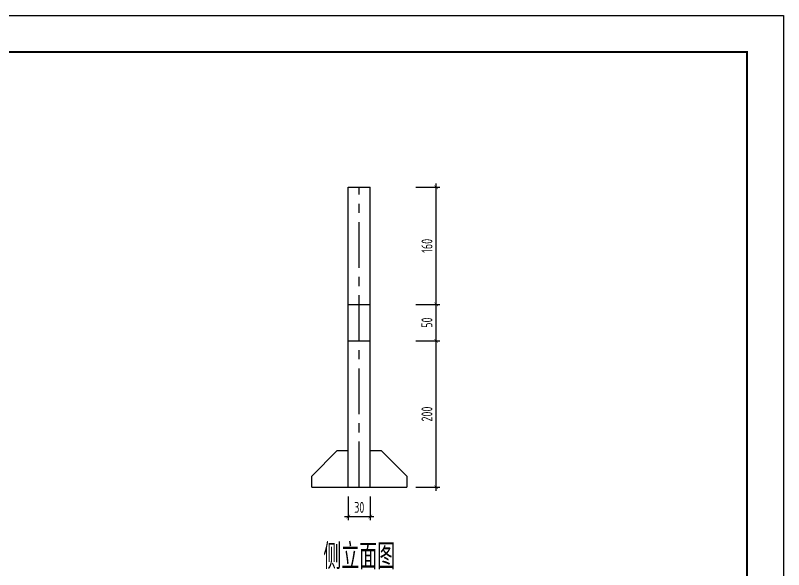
# Model space of a CAD drawing. Extents: x 0 to 128588, y -100 to 55306.
# Drawn here: x 21000 to 42000, y 40154 to 55306 of the extents above; entities that cross this region are included whole.
import ezdxf
from ezdxf.enums import TextEntityAlignment as Align

# ---------------------------------------------------------------- set-up
doc = ezdxf.new("R2010")
doc.units = 0
doc.header["$LTSCALE"] = 1000
doc.linetypes.add('CENTER', pattern=[2, 1.25, -0.25, 0.25, -0.25])
doc.layers.get('0').update_dxf_attribs({"linetype": 'CONTINUOUS'})
doc.layers.get('Defpoints').update_dxf_attribs({"linetype": 'CONTINUOUS'})
doc.layers.add('1粗实线', color=1, linetype='CONTINUOUS', lineweight=30)
doc.layers.add('HFZT', color=5, linetype='CONTINUOUS', lineweight=15)
doc.styles.add('TSSD_Dimension', font='tssdeng.shx', dxfattribs={"width": 0.7, "bigfont": 'hztxt.shx'})
doc.styles.add('TSSD_NORM', font='tssdeng.shx', dxfattribs={"width": 0.7, "bigfont": 'hztxt.shx'})
doc.dimstyles.new('TSSD_100_100', dxfattribs={"dimtxt": 300, "dimasz": 100, "dimexe": 100, "dimexo": 250, "dimgap": 100, "dimtad": 1, "dimdec": 0, "dimzin": 0, "dimdsep": 46, "dimtxsty": 'TSSD_Dimension', "dimblk": 'ARCHTICK', "dimblk1": 'ARCHTICK', "dimblk2": 'ARCHTICK', "dimcen": 0, "dimdle": 100, "dimclrt": 7, "dimadec": 0, "dimazin": 0, "dimtfac": 1, "dimtdec": 0, "dimtix": 1, "dimtmove": 2, "dimatfit": 3, "dimfxl": 1, "dimtolj": 1, "dimtzin": 0, "dimarcsym": 0})

# ---------------------------------------------------------------- blocks, each defined once
blk = doc.blocks.new('DETK')
at = {"color": 7, "linetype": 'Continuous'}
blk.add_lwpolyline([(0, 0), (0, 29700), (42000, 29700), (42000, 0), (0, 0)], dxfattribs=at)
at = {"layer": '1粗实线', "color": 7, "linetype": 'Continuous', "const_width": 60}
blk.add_lwpolyline([(2500, 1000), (2500, 28700), (41000, 28700), (41000, 1000), (2500, 1000)], dxfattribs=at)
at = {"layer": 'HFZT', "color": 2, "style": 'TSSD_NORM', "width": 0.7}
for tag, height, p in [('比例尺', 250, (40275, 3100)), ('图号', 250, (37501, 1700)), ('日期', 250, (40275, 1700)), ('图名', 400, (31926, 1425))]:
    blk.add_attdef(tag, text='', height=height, dxfattribs=at).set_placement(p, align=Align.MIDDLE)
blk = doc.blocks.new('_ArchTick')
at = {"color": 0, "linetype": 'ByBlock', "const_width": 0.15}
blk.add_lwpolyline([(-0.5, -0.5), (0.5, 0.5)], dxfattribs=at)
blk = doc.blocks.new('*D300')
at = {"color": 0, "lineweight": -2, "transparency": 16777216}
for p, q in [((30100, 42156.01366), (30100, 41506.01366)), ((30700, 42156.01366), (30700, 41506.01366)), ((30000, 41606.01366), (30800, 41606.01366))]:
    blk.add_line(p, q, dxfattribs=at)
at = {"layer": 'Defpoints', "color": 0, "transparency": 16777216}
for p in [(30100, 42406.01366), (30700, 42406.01366), (30700, 41606.01366)]:
    blk.add_point(p, dxfattribs=at)
at = {"color": 0, "lineweight": -2, "transparency": 16777216, "xscale": 100, "yscale": 100, "zscale": 100, "rotation": 180}
blk.add_blockref('_ArchTick', (30100, 41606.01366), dxfattribs=at)
at = {"color": 0, "lineweight": -2, "transparency": 16777216, "xscale": 100, "yscale": 100, "zscale": 100}
blk.add_blockref('_ArchTick', (30700, 41606.01366), dxfattribs=at)
at = {"color": 7, "transparency": 16777216, "insert": (30400, 41856.01366), "char_height": 300, "attachment_point": 5, "style": 'TSSD_Dimension'}
blk.add_mtext('\\A1;30', dxfattribs=at)
blk = doc.blocks.new('*D301')
at = {"color": 0, "lineweight": -2, "transparency": 16777216}
for p, q in [((32500, 42306.01366), (32500, 46506.01366)), ((31950, 46406.01366), (32600, 46406.01366)), ((31950, 42406.01366), (32600, 42406.01366))]:
    blk.add_line(p, q, dxfattribs=at)
at = {"layer": 'Defpoints', "color": 0, "transparency": 16777216}
for p in [(31700, 46406.01366), (32500, 46406.01366), (31700, 42406.01366)]:
    blk.add_point(p, dxfattribs=at)
at = {"color": 0, "lineweight": -2, "transparency": 16777216, "xscale": 100, "yscale": 100, "zscale": 100}
for p, rotation in [((32500, 46406.01366), 90), ((32500, 42406.01366), 270)]:
    blk.add_blockref('_ArchTick', p, dxfattribs=dict(at, rotation=rotation))
at = {"color": 7, "transparency": 16777216, "insert": (32250, 44406.01366), "char_height": 300, "attachment_point": 5, "rotation": 90, "style": 'TSSD_Dimension'}
blk.add_mtext('\\A1;200', dxfattribs=at)
blk = doc.blocks.new('*D302')
at = {"color": 0, "lineweight": -2, "transparency": 16777216}
for p, q in [((32500, 46306.01366), (32500, 47506.01366)), ((31950, 47406.01366), (32600, 47406.01366)), ((31950, 46406.01366), (32600, 46406.01366))]:
    blk.add_line(p, q, dxfattribs=at)
at = {"layer": 'Defpoints', "color": 0, "transparency": 16777216}
for p in [(31700, 47406.01366), (32500, 47406.01366), (31700, 46406.01366)]:
    blk.add_point(p, dxfattribs=at)
at = {"color": 0, "lineweight": -2, "transparency": 16777216, "xscale": 100, "yscale": 100, "zscale": 100}
for p, rotation in [((32500, 47406.01366), 90), ((32500, 46406.01366), 270)]:
    blk.add_blockref('_ArchTick', p, dxfattribs=dict(at, rotation=rotation))
at = {"color": 7, "transparency": 16777216, "insert": (32250, 46906.01366), "char_height": 300, "attachment_point": 5, "rotation": 90, "style": 'TSSD_Dimension'}
blk.add_mtext('\\A1;50', dxfattribs=at)
blk = doc.blocks.new('*D303')
at = {"color": 0, "lineweight": -2, "transparency": 16777216}
for p, q in [((32500, 47306.01366), (32500, 50706.01366)), ((31950, 50606.01366), (32600, 50606.01366)), ((31950, 47406.01366), (32600, 47406.01366))]:
    blk.add_line(p, q, dxfattribs=at)
at = {"layer": 'Defpoints', "color": 0, "transparency": 16777216}
for p in [(31700, 50606.01366), (32500, 50606.01366), (31700, 47406.01366)]:
    blk.add_point(p, dxfattribs=at)
at = {"color": 0, "lineweight": -2, "transparency": 16777216, "xscale": 100, "yscale": 100, "zscale": 100}
for p, rotation in [((32500, 50606.01366), 90), ((32500, 47406.01366), 270)]:
    blk.add_blockref('_ArchTick', p, dxfattribs=dict(at, rotation=rotation))
at = {"color": 7, "transparency": 16777216, "insert": (32250, 49006.01366), "char_height": 300, "attachment_point": 5, "rotation": 90, "style": 'TSSD_Dimension'}
blk.add_mtext('\\A1;160', dxfattribs=at)

msp = doc.modelspace()

# ---------------------------------------------------------------- linework, layer by layer
for p, q in [((30100, 42406.01366), (30100, 50606.01366)), ((30100, 50606.01366), (30700, 50606.01366)), ((30700, 42406.01366), (30700, 50606.01366)), ((30100, 47406.01366), (30700, 47406.01366)), ((30100, 46406.01366), (30700, 46406.01366)), ((29100, 42706.01366), (29800, 43406.01366)), ((29800, 43406.01366), (30100, 43406.01366)), ((30700, 43406.01366), (31000, 43406.01366)), ((31000, 43406.01366), (31700, 42706.01366)), ((29100, 42406.01366), (29100, 42706.01366)), ((31700, 42706.01366), (31700, 42406.01366)), ((29100, 42406.01366), (30100, 42406.01366)), ((30100, 42406.01366), (30700, 42406.01366)), ((30700, 42406.01366), (31700, 42406.01366))]:
    msp.add_line(p, q)
at = {"linetype": 'CENTER'}
msp.add_line((30400, 42406.01366), (30400, 50606.01366), dxfattribs=at)

# ---------------------------------------------------------------- block references
msp.add_blockref('DETK', (0, 25606.01366))

# ---------------------------------------------------------------- texts
at = {"style": 'TSSD_NORM', "width": 0.7}
msp.add_text('侧立面图', height=700, dxfattribs=at).set_placement((29419, 40166.01366))

# ---------------------------------------------------------------- dimensions: what is measured, and where the dimension line sits
for p1, p2, text, picture, middle in [((31700, 47406.01366), (31700, 50606.01366), '160', '*D303', (32250, 49006.01366)), ((31700, 46406.01366), (31700, 47406.01366), '50', '*D302', (32250, 46906.01366)), ((31700, 42406.01366), (31700, 46406.01366), '200', '*D301', (32250, 44406.01366)), ((30100, 42406.01366), (30700, 42406.01366), '30', '*D300', (30400, 41856.01366))]:
    dim = msp.add_aligned_dim(p1=p1, p2=p2, distance=-800, text=text, dimstyle='TSSD_100_100')
    dim.commit()
    dim.dimension.update_dxf_attribs({"geometry": picture, "text_midpoint": middle})

doc.saveas('drawing.dxf')
